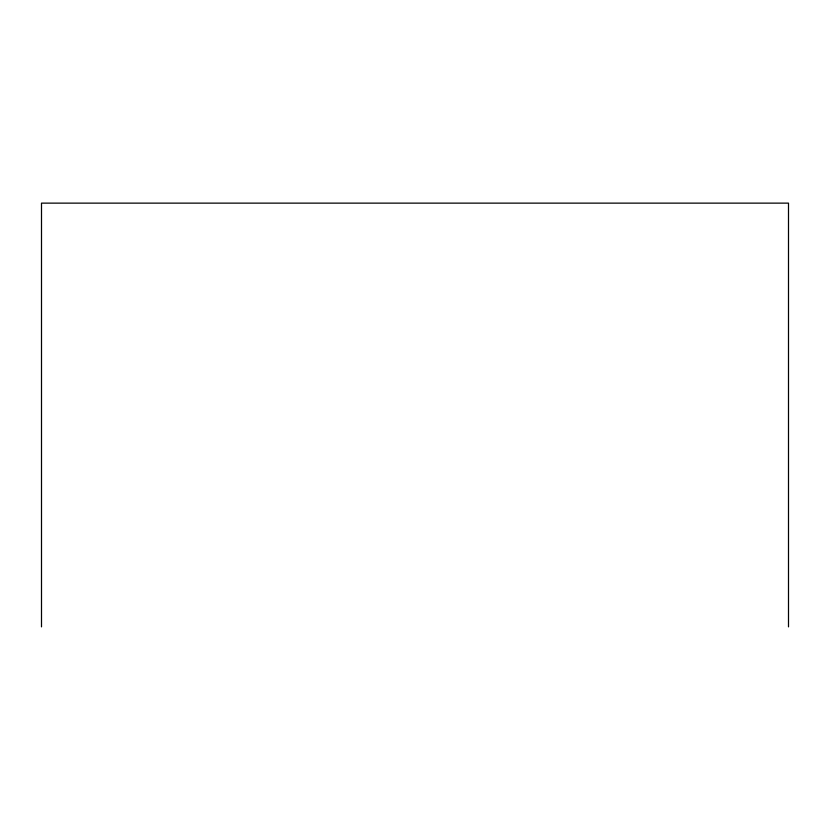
<?xml version="1.0" encoding="UTF-8"?>
<svg xmlns="http://www.w3.org/2000/svg" width="830" height="830" viewBox="0 0 830 830"><rect width="100%" height="100%" fill="white"/><g stroke="black" fill="none" stroke-linecap="round" stroke-linejoin="round"><path stroke-width="1.25" d="M788.5 626.868L788.5 203.132L41.5 203.132L41.5 626.868"/></g></svg>
